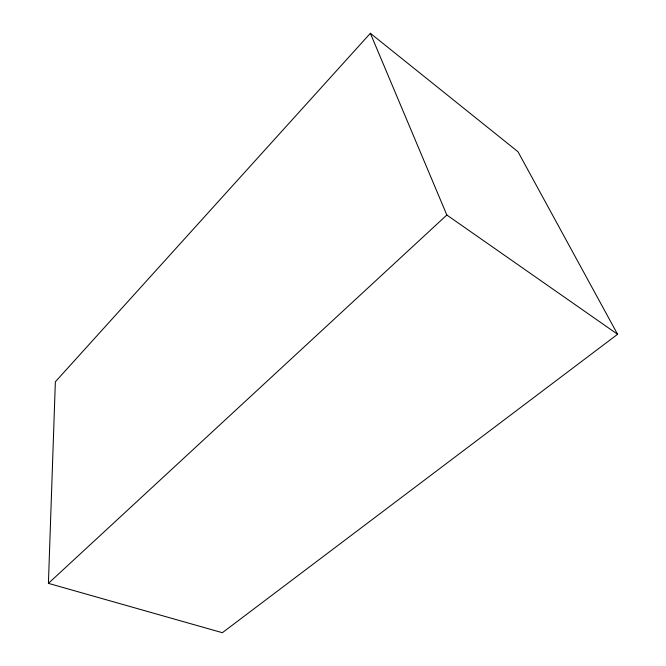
<?xml version="1.0" encoding="UTF-8"?>
<svg xmlns="http://www.w3.org/2000/svg" width="666" height="666" viewBox="0 0 666 666"><rect width="100%" height="100%" fill="white"/><g stroke="black" fill="none" stroke-linecap="round" stroke-linejoin="round"><path stroke-width="1" d="M48.418 583.358L55.361 381.793L370.363 33.3L517.982 151.723L617.582 334.29L222.361 632.7L48.418 583.358L446.836 215.018L370.363 33.3M446.836 215.018L617.582 334.29"/></g></svg>
